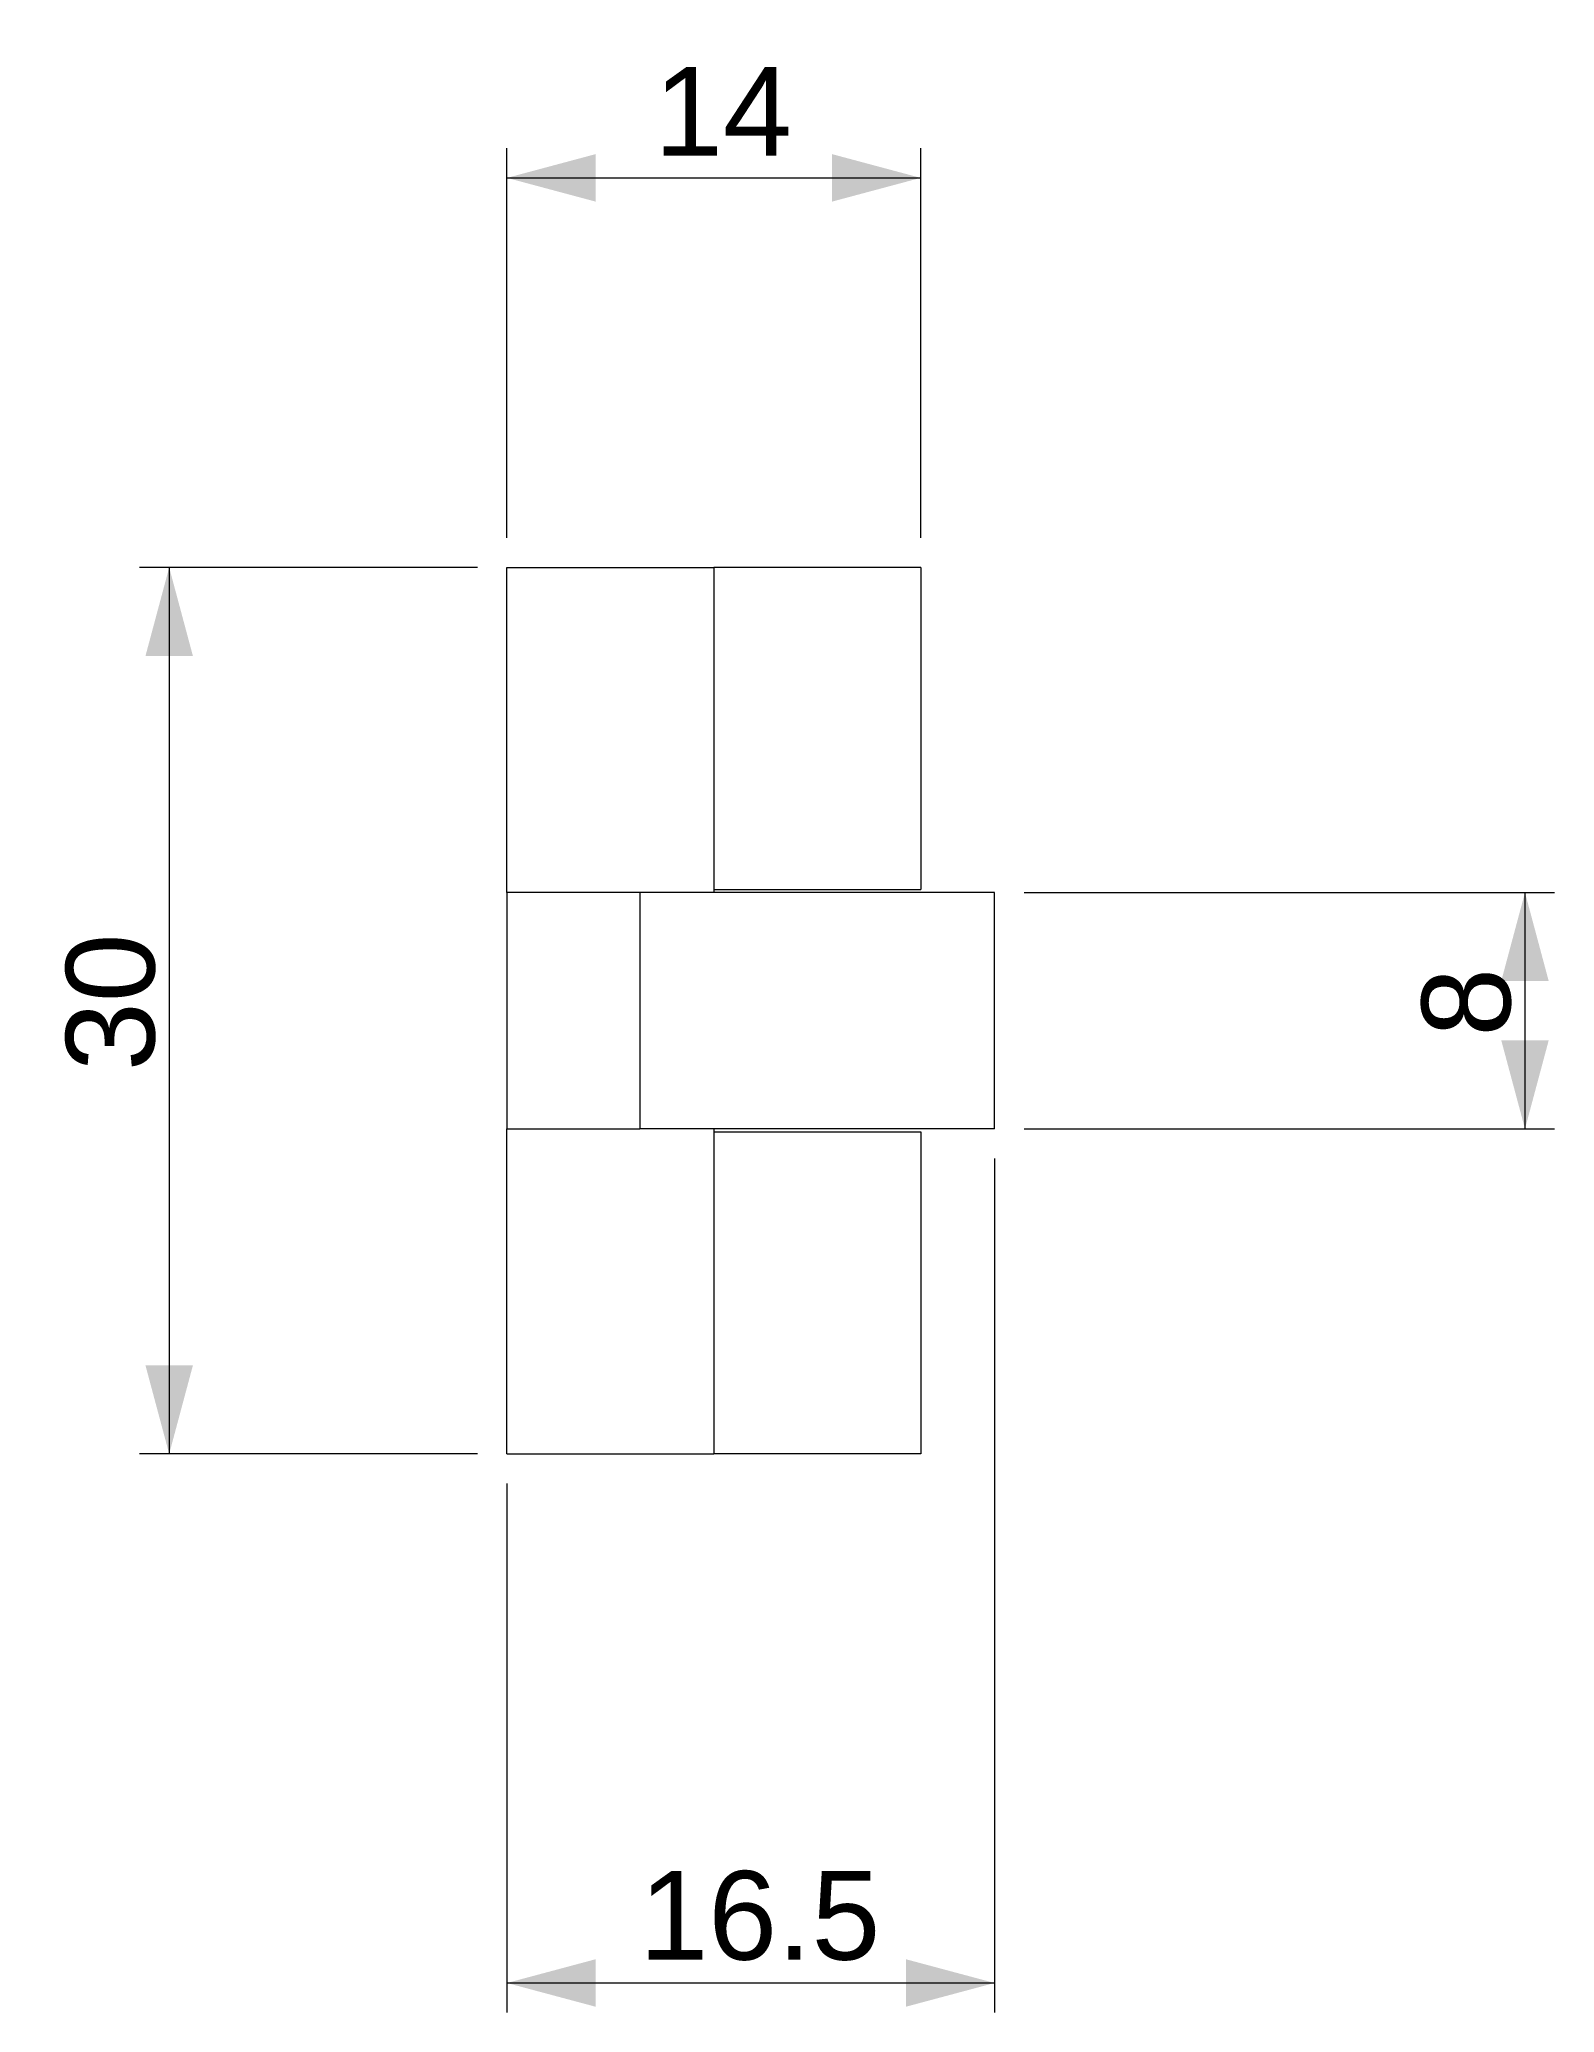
# Model space of a CAD drawing. Header units: millimetres. Extents: x 141.7 to 193, y 118.7 to 185.5.
import ezdxf

# ---------------------------------------------------------------- set-up
doc = ezdxf.new("R2010")
doc.units = ezdxf.units.MM
doc.layers.add('1', color=7, linetype='Continuous', true_color=0xffffff)
doc.styles.add('Arial', font='Arial')
doc.dimstyles.get("Standard").update_dxf_attribs({"dimtxt": 0.18, "dimasz": 0.18, "dimexe": 0.18, "dimexo": 0.0625, "dimgap": 0.09, "dimtad": 0, "dimtih": 1, "dimtoh": 1, "dimdec": 4, "dimzin": 0, "dimdsep": 46, "dimtxsty": 'Standard', "dimcen": 0.09, "dimadec": 0, "dimazin": 0, "dimtfac": 1, "dimtdec": 4, "dimtofl": 0, "dimtmove": 0, "dimatfit": 3, "dimfxl": 1, "dimtolj": 1, "dimtzin": 0, "dimarcsym": 0})

# ---------------------------------------------------------------- blocks, each defined once
blk = doc.blocks.new('_U0')
at = {"layer": '1', "color": 2, "lineweight": 18}
for p, q in [((175.053898, 156.585719), (193.004317, 156.585719)), ((192.004317, 156.585719), (192.004317, 148.585719)), ((175.053898, 148.585719), (193.004317, 148.585719))]:
    blk.add_line(p, q, dxfattribs=at)
at = {"layer": '1', "color": 2, "lineweight": 70}
for points in [[(192.004317, 156.585719), (192.808164, 153.585722), (191.200469, 153.585716)], [(192.004317, 148.585719), (191.200469, 151.585716), (192.808164, 151.585722)]]:
    blk.add_solid(points, dxfattribs=at)
at = {"layer": '1', "color": 2, "linetype": 'Continuous', "lineweight": 13, "insert": (191.551432, 151.705303), "char_height": 3, "attachment_point": 7, "rotation": 90, "line_spacing_factor": 1.047437, "style": 'Arial'}
blk.add_mtext('\\fArial|b0|i0;\\W1.0000;8', dxfattribs=at)
blk = doc.blocks.new('_U1')
at = {"layer": '1', "color": 2, "lineweight": 18}
for p, q in [((157.553898, 168.585719), (157.553898, 181.769416)), ((171.553898, 168.585719), (171.553898, 181.769416)), ((157.553898, 180.769416), (171.553898, 180.769416))]:
    blk.add_line(p, q, dxfattribs=at)
at = {"layer": '1', "color": 2, "lineweight": 70}
for points in [[(157.553898, 180.769416), (160.553895, 181.573263), (160.553901, 179.965568)], [(171.553898, 180.769416), (168.553901, 179.965568), (168.553895, 181.573263)]]:
    blk.add_solid(points, dxfattribs=at)
at = {"layer": '1', "color": 2, "linetype": 'Continuous', "lineweight": 13, "insert": (162.532065, 181.5163), "char_height": 3, "attachment_point": 7, "line_spacing_factor": 1.047437, "style": 'Arial'}
blk.add_mtext('\\fArial|b0|i0;\\W1.0000;14', dxfattribs=at)
blk = doc.blocks.new('_U2')
at = {"layer": '1', "color": 2, "lineweight": 18}
for p, q in [((156.553898, 167.585719), (145.12277, 167.585719)), ((146.12277, 167.585719), (146.12277, 137.585719)), ((156.553898, 137.585719), (145.12277, 137.585719))]:
    blk.add_line(p, q, dxfattribs=at)
at = {"layer": '1', "color": 2, "lineweight": 70}
for points in [[(146.12277, 167.585719), (146.926617, 164.585722), (145.318922, 164.585716)], [(146.12277, 137.585719), (145.318922, 140.585716), (146.926617, 140.585722)]]:
    blk.add_solid(points, dxfattribs=at)
at = {"layer": '1', "color": 2, "linetype": 'Continuous', "lineweight": 13, "insert": (145.669885, 150.539886), "char_height": 3, "attachment_point": 7, "rotation": 90, "line_spacing_factor": 1.047437, "style": 'Arial'}
blk.add_mtext('\\fArial|b0|i0;\\W1.0000;30', dxfattribs=at)
blk = doc.blocks.new('_U3')
at = {"layer": '1', "color": 2, "lineweight": 18}
for p, q in [((174.053898, 147.585719), (174.053898, 118.681413)), ((157.553898, 136.585719), (157.553898, 118.681413)), ((157.553898, 119.681413), (174.053898, 119.681413))]:
    blk.add_line(p, q, dxfattribs=at)
at = {"layer": '1', "color": 2, "lineweight": 70}
for points in [[(157.553898, 119.681413), (160.553895, 120.485261), (160.553901, 118.877566)], [(174.053898, 119.681413), (171.053901, 118.877566), (171.053895, 120.485261)]]:
    blk.add_solid(points, dxfattribs=at)
at = {"layer": '1', "color": 2, "linetype": 'Continuous', "lineweight": 13, "insert": (162.034453, 120.428297), "char_height": 3, "attachment_point": 7, "line_spacing_factor": 1.047437, "style": 'Arial'}
blk.add_mtext('\\fArial|b0|i0;\\W1.0000;16.5', dxfattribs=at)

msp = doc.modelspace()

# ---------------------------------------------------------------- linework, layer by layer
at = {"layer": '1', "color": 155, "linetype": 'Continuous', "lineweight": 18}
for p, q in [((157.553898, 167.585719), (164.553898, 167.585719)), ((157.553898, 156.585719), (157.553898, 167.585719)), ((164.553898, 167.585719), (164.553898, 156.585719)), ((171.553898, 167.585719), (164.553898, 167.585719)), ((171.553898, 167.585719), (171.553898, 156.685719)), ((157.553898, 156.585719), (157.553898, 148.585719)), ((162.053898, 156.585719), (157.553898, 156.585719)), ((162.053898, 156.585719), (162.053898, 148.585719)), ((174.053898, 156.585719), (162.053898, 156.585719)), ((164.553898, 156.685719), (171.553898, 156.685719)), ((174.053898, 148.585719), (174.053898, 156.585719)), ((157.553898, 137.585719), (157.553898, 148.585719)), ((157.553898, 148.585719), (162.053898, 148.585719)), ((174.053898, 148.585719), (162.053898, 148.585719)), ((164.553898, 148.585719), (164.553898, 137.585719)), ((164.553898, 148.485719), (171.553898, 148.485719)), ((171.553898, 148.485719), (171.553898, 137.585719)), ((157.553898, 137.585719), (164.553898, 137.585719)), ((171.553898, 137.585719), (164.553898, 137.585719))]:
    msp.add_line(p, q, dxfattribs=at)

# ---------------------------------------------------------------- dimensions: what is measured, and where the dimension line sits
at = {"layer": '1', "color": 2, "linetype": 'Continuous', "lineweight": 13}
for base, p1, p2, picture, middle in [((171.553898, 180.769416), (157.553898, 167.585719), (171.553898, 167.585719), '_U1', (164.553898, 180.769416)), ((174.053898, 119.681413), (157.553898, 137.585719), (174.053898, 148.585719), '_U3', (165.803898, 119.681413))]:
    dim = msp.add_linear_dim(base=base, p1=p1, p2=p2, dimstyle='Standard', override={"dimtxt": 3, "dimasz": 3, "dimexe": 1, "dimexo": 1, "dimgap": 1.5, "dimtad": 1, "dimtih": 1, "dimtoh": 0, "dimdec": 3, "dimlfac": 1, "dimzin": 8, "dimdsep": 46, "dimlunit": 2, "dimtxsty": 'Arial', "dimsah": 1, "dimse1": 0, "dimse2": 0, "dimsd1": 0, "dimsd2": 0, "dimclrd": 2, "dimclre": 2, "dimclrt": 2, "dimtol": 0, "dimtm": -0.1, "dimtfac": 0.833333, "dimtdec": 2, "dimtofl": 1, "dimtmove": 0, "dimtzin": 8, "dimlwd": 18, "dimlwe": 18}, dxfattribs=at)
    dim.commit()
    dim.dimension.update_dxf_attribs({"geometry": picture, "text_midpoint": middle, "dimtype": 160})
for base, p1, p2, picture, middle in [((146.12277, 137.585719), (157.553898, 167.585719), (157.553898, 137.585719), '_U2', (146.12277, 152.585719)), ((192.004317, 148.585719), (174.053898, 156.585719), (174.053898, 148.585719), '_U0', (192.004317, 152.585719))]:
    dim = msp.add_linear_dim(base=base, p1=p1, p2=p2, angle=90, dimstyle='Standard', override={"dimtxt": 3, "dimasz": 3, "dimexe": 1, "dimexo": 1, "dimgap": 1.5, "dimtad": 1, "dimtih": 0, "dimtoh": 0, "dimdec": 3, "dimlfac": 1, "dimzin": 8, "dimdsep": 46, "dimlunit": 2, "dimtxsty": 'Arial', "dimsah": 1, "dimse1": 0, "dimse2": 0, "dimsd1": 0, "dimsd2": 0, "dimclrd": 2, "dimclre": 2, "dimclrt": 2, "dimtol": 0, "dimtm": -0.1, "dimtfac": 0.833333, "dimtdec": 2, "dimtofl": 1, "dimtmove": 0, "dimtzin": 8, "dimlwd": 18, "dimlwe": 18}, dxfattribs=at)
    dim.commit()
    dim.dimension.update_dxf_attribs({"geometry": picture, "text_midpoint": middle, "dimtype": 160})

doc.saveas('drawing.dxf')
